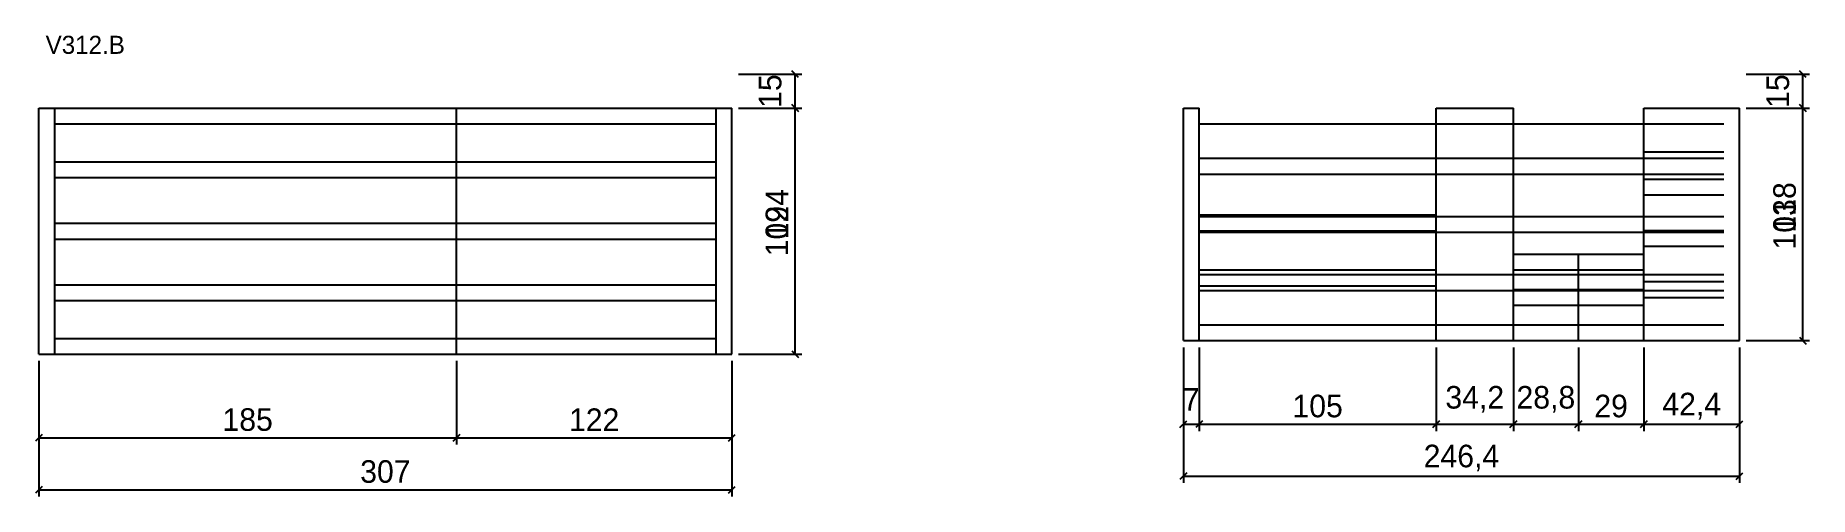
# Model space of a CAD drawing. Extents: x -2 to 784, y -322 to -118.
import ezdxf

# ---------------------------------------------------------------- set-up
doc = ezdxf.new("R2010")
doc.units = 0
for name, color, linetype in [('COTA', 241, 'Continuous'), ('NOMENCLATURA', 7, 'Continuous'), ('Painéis', 200, 'Continuous'), ('SARR_2.2x7', 40, 'Continuous')]:
    doc.layers.add(name, color=color, linetype=linetype)
doc.dimstyles.new('PAINEL', dxfattribs={"dimtxt": 10, "dimasz": 3, "dimexe": 3, "dimexo": 3, "dimgap": 3, "dimtad": 1, "dimblk": 'OBLIQUE', "dimblk1": 'OBLIQUE', "dimcen": 2.5, "dimclrd": 4, "dimclre": 4, "dimclrt": 240, "dimazin": 3, "dimtfac": 1, "dimtmove": 0, "dimatfit": 3})

# ---------------------------------------------------------------- blocks, each defined once
blk = doc.blocks.new('_OBLIQUE')
at = {"color": 0, "linetype": 'BYBLOCK'}
blk.add_line((-0.5, -0.5), (0.5, 0.5), dxfattribs=at)

msp = doc.modelspace()

# ---------------------------------------------------------------- linework, layer by layer
at = {"layer": 'Painéis'}
for p, q in [((0, -150), (185, -150)), ((0, -259), (0, -150)), ((185, -259), (185, -150)), ((185, -150), (307, -150)), ((307, -259), (307, -150)), ((507, -150), (514, -150)), ((507, -253), (507, -150)), ((514, -253), (514, -150)), ((619, -253), (619, -150)), ((619, -150), (653.2, -150)), ((653.2, -253), (653.2, -150)), ((711, -253), (711, -150)), ((711, -150), (753.4, -150)), ((753.4, -253), (753.4, -150)), ((514, -197.3), (619, -197.3)), ((653.2, -214.7), (682, -214.7)), ((682, -253), (682, -214.7)), ((682, -214.7), (711, -214.7)), ((0, -259), (185, -259)), ((185, -259), (307, -259)), ((507, -253), (514, -253)), ((514, -253), (619, -253)), ((619, -253), (653.2, -253)), ((653.2, -253), (682, -253)), ((682, -253), (711, -253)), ((711, -253), (753.4, -253))]:
    msp.add_line(p, q, dxfattribs=at)
at = {"layer": 'SARR_2.2x7'}
for p, q in [((7, -259), (7, -150)), ((300, -259), (300, -150)), ((514, -253), (514, -150))]:
    msp.add_line(p, q, dxfattribs=at)
for points in [[(7, -157), (185, -157)], [(7, -157), (185, -157)], [(185, -157), (300, -157)], [(185, -157), (300, -157)], [(514, -157), (619, -157)], [(619, -157), (653.2, -157)], [(619, -157), (653.2, -157)], [(653.2, -157), (682, -157)], [(682, -157), (711, -157)], [(711, -157), (746.4, -157)], [(514, -172.25), (619, -172.25)], [(619, -172.25), (653.2, -172.25)], [(619, -172.25), (653.2, -172.25)], [(653.2, -172.25), (682, -172.25)], [(682, -172.25), (711, -172.25)], [(711, -169.325), (746.4, -169.325)], [(711, -172.25), (746.4, -172.25)], [(7, -173.75), (185, -173.75)], [(7, -173.75), (185, -173.75)], [(7, -180.75), (185, -180.75)], [(7, -180.75), (185, -180.75)], [(185, -173.75), (300, -173.75)], [(185, -173.75), (300, -173.75)], [(185, -180.75), (300, -180.75)], [(185, -180.75), (300, -180.75)], [(514, -179.25), (619, -179.25)], [(619, -179.25), (653.2, -179.25)], [(619, -179.25), (653.2, -179.25)], [(653.2, -179.25), (682, -179.25)], [(682, -179.25), (711, -179.25)], [(711, -179.25), (746.4, -179.25)], [(711, -181.494), (746.4, -181.494)], [(711, -188.494), (746.4, -188.494)], [(7, -201), (185, -201)], [(7, -201), (185, -201)], [(185, -201), (300, -201)], [(185, -201), (300, -201)], [(514, -198), (619, -198)], [(514, -204.3), (619, -204.3)], [(619, -198), (653.2, -198)], [(619, -198), (653.2, -198)], [(653.2, -198), (682, -198)], [(682, -198), (711, -198)], [(711, -198), (746.4, -198)], [(711, -204.162), (746.4, -204.162)], [(7, -208), (185, -208)], [(7, -208), (185, -208)], [(185, -208), (300, -208)], [(185, -208), (300, -208)], [(514, -205), (619, -205)], [(619, -205), (653.2, -205)], [(619, -205), (653.2, -205)], [(653.2, -205), (682, -205)], [(682, -205), (711, -205)], [(711, -205), (746.4, -205)], [(711, -211.162), (746.4, -211.162)], [(514, -221.65), (619, -221.65)], [(514, -223.75), (619, -223.75)], [(619, -223.75), (653.2, -223.75)], [(619, -223.75), (653.2, -223.75)], [(653.2, -221.7), (682, -221.7)], [(653.2, -223.75), (682, -223.75)], [(682, -221.7), (711, -221.7)], [(682, -223.75), (711, -223.75)], [(711, -223.75), (746.4, -223.75)], [(711, -226.831), (746.4, -226.831)], [(7, -228.25), (185, -228.25)], [(7, -228.25), (185, -228.25)], [(7, -235.25), (185, -235.25)], [(7, -235.25), (185, -235.25)], [(185, -228.25), (300, -228.25)], [(185, -228.25), (300, -228.25)], [(185, -235.25), (300, -235.25)], [(185, -235.25), (300, -235.25)], [(514, -228.65), (619, -228.65)], [(514, -230.75), (619, -230.75)], [(619, -230.75), (653.2, -230.75)], [(619, -230.75), (653.2, -230.75)], [(653.2, -230.35), (682, -230.35)], [(653.2, -230.75), (682, -230.75)], [(682, -230.35), (711, -230.35)], [(682, -230.75), (711, -230.75)], [(711, -230.75), (746.4, -230.75)], [(711, -233.831), (746.4, -233.831)], [(653.2, -237.35), (682, -237.35)], [(682, -237.35), (711, -237.35)], [(514, -246), (619, -246)], [(514, -246), (619, -246)], [(619, -246), (653.2, -246)], [(619, -246), (653.2, -246)], [(653.2, -246), (682, -246)], [(653.2, -246), (682, -246)], [(682, -246), (711, -246)], [(682, -246), (711, -246)], [(711, -246), (746.4, -246)], [(711, -246), (746.4, -246)], [(7, -252), (185, -252)], [(7, -252), (185, -252)], [(185, -252), (300, -252)], [(185, -252), (300, -252)]]:
    msp.add_lwpolyline(points, dxfattribs=at)

# ---------------------------------------------------------------- texts
at = {"layer": 'NOMENCLATURA'}
msp.add_text('V312.B', height=8, dxfattribs=at).set_placement((3, -126))

# ---------------------------------------------------------------- dimensions: what is measured, and where the dimension line sits
at = {"layer": 'COTA'}
for base, p1, p2 in [((335, -259), (307, -259), (307, -135)), ((335, -150), (307, -150), (307, -135)), ((781.4, -253), (753.4, -253), (753.4, -135)), ((781.4, -150), (753.4, -150), (753.4, -135)), ((335, -259), (307, -259), (307, -150)), ((781.4, -253), (753.4, -253), (753.4, -150))]:
    msp.add_linear_dim(base=base, p1=p1, p2=p2, angle=90, dimstyle='PAINEL', dxfattribs=at).render()
for base, p1, p2 in [((0, -296), (0, -259), (185, -259)), ((0, -319), (0, -259), (307, -259)), ((185, -296), (185, -259), (307, -259)), ((507, -290), (507, -253), (514, -253)), ((507, -313), (507, -253), (753.4, -253)), ((514, -290), (514, -253), (619, -253)), ((619, -290), (619, -253), (653.2, -253)), ((653.2, -290), (653.2, -253), (682, -253)), ((682, -290), (682, -253), (711, -253)), ((711, -290), (711, -253), (753.4, -253))]:
    msp.add_linear_dim(base=base, p1=p1, p2=p2, dimstyle='PAINEL', dxfattribs=at).render()

doc.saveas('drawing.dxf')
